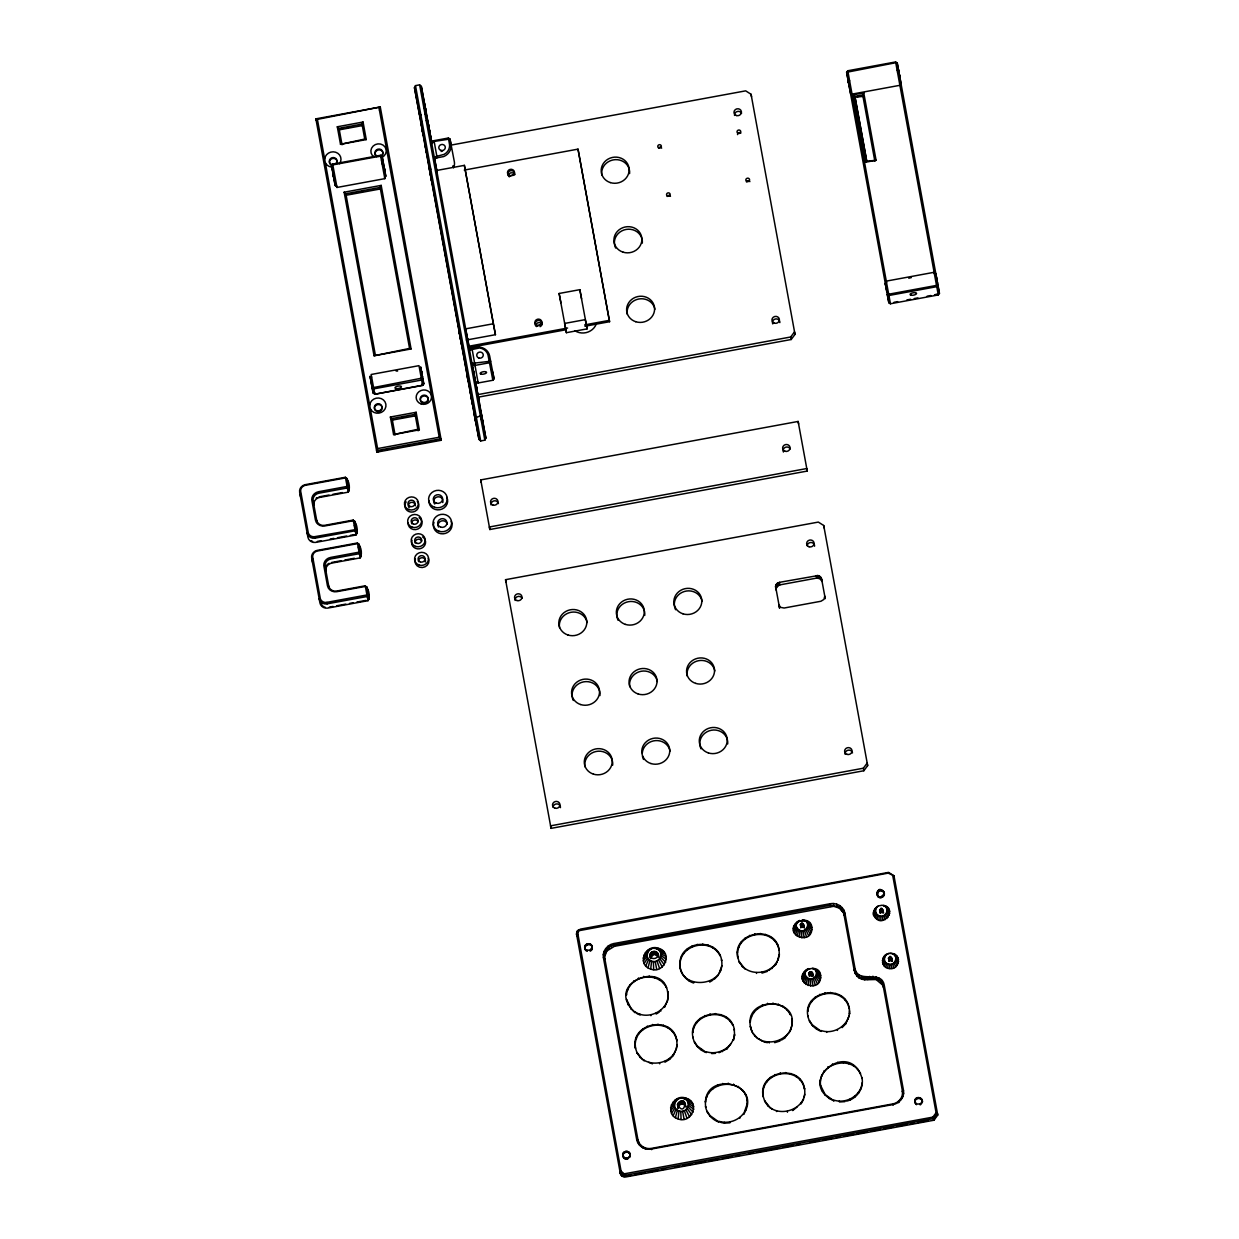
<?xml version="1.0" encoding="UTF-8"?>
<svg xmlns="http://www.w3.org/2000/svg" width="1239" height="1239" viewBox="0 0 1239 1239"><rect width="100%" height="100%" fill="white"/><g stroke="black" fill="none" stroke-linecap="round" stroke-linejoin="round"><path stroke-width="1.5" d="M894.295 877.506L893.969 875.818L888.224 873.123L577.359 931L621.08 1171.149L624.208 1173.844L624.502 1177.05L625.726 1176.973L933.912 1120.226L937.737 1115.085L893.969 875.818L888.58 872.38L580.394 929.142L577.359 931L576.569 934.268L620.336 1173.55L622.241 1176.322L624.704 1176.369M833.475 903.525L833.692 906.298L839.345 908.125L843.201 912.369L839.097 906.855L830.393 905.229L614.203 945.047C607.822 946.1 603.052 952.745 604.895 959.125L603.408 957.577C602.262 950.994 607.451 944.691 613.847 943.56L830.192 903.727C836.573 902.488 843.666 906.545 844.905 913.112L855.142 969.037C858.766 984.386 881.657 968.774 884.352 985.779L903.51 1090.521C904.671 1097.119 899.468 1103.422 893.071 1104.538L651.42 1149.049C645.054 1150.272 637.946 1146.23 636.707 1139.663L603.408 957.577M864.528 976.982L864.745 979.77L876.097 979.538L882.633 985.051C878.73 971.252 860.455 984.618 854.987 972.429L855.963 971.531M872.906 976.193L873.123 978.98M799.434 937.381L799.929 930.489C787.354 922.141 810.755 913.948 811.886 927.422C812.583 947.463 781.081 933.85 798.226 921.227M808.246 985.532L808.726 978.655C796.15 970.307 819.552 962.099 820.683 975.589C821.395 995.629 789.878 982.016 807.038 969.378M878.869 920.05L879.272 915.884C875.23 914.816 874.176 909.039 877.584 906.607C879.458 904.284 869.964 912.57 874.285 916.194C882.788 930.474 899.251 906.313 881.843 905.275L878.296 905.972M887.682 968.201L888.084 964.035C881.363 962.084 884.816 952.048 891.275 953.364L890.655 953.426C901.667 952.652 900.288 970.06 889.757 968.604C880.557 968.604 880.155 954.417 889.137 953.488M650.707 969.068C636.196 964.84 645.581 943.034 658.807 948.424C673.319 952.652 663.934 974.458 650.707 969.068L651.59 961.154C642.902 958.614 648.524 945.527 656.469 948.764C665.157 951.304 659.535 964.391 651.59 961.154M678.105 1118.91C663.593 1114.666 672.978 1092.86 686.22 1098.25C700.716 1102.493 691.331 1124.284 678.105 1118.91L678.987 1110.98C670.299 1108.44 675.921 1095.369 683.866 1098.59C692.555 1101.13 686.933 1114.217 678.987 1110.98M775.568 586.341L776.791 583.739L779.424 582.345L818.05 575.562L821.612 579L825.236 598.654L824.74 596.129L823.95 599.397L820.93 601.256L784.132 608.024L780.647 607.373L778.742 604.601L779.594 608.194L775.568 586.341L776.094 589.996L775.614 587.472M776.048 588.866L777.271 586.264L779.92 584.87L816.718 578.086L820.203 578.752L822.092 581.525L821.256 577.916M797.281 936.374L798.582 929.854M806.093 984.525L807.394 978.02M478.331 382.139L478.146 382.975L475.652 382.324L472.276 364.824L474.769 365.459L489.498 362.748L490.644 361.215L489.699 356.073A11.987 11.151 -10.9 0 0 478.548 347.075L469.349 348.763M623.325 1173.674L623.325 1176.833L623.806 1176.198M836.743 904.145L836.65 906.855M861.848 976.487L861.771 979.213L864.745 979.77M876.174 976.812L876.097 979.538M578.241 931.186L576.522 933.137L576.894 935.956L578.133 936.235M584.715 946.906L584.916 948.656C582.888 943.421 592.257 941.594 592.273 947.308M591.979 946.441C589.47 941.361 581.447 947.37 586.434 950.886L585.04 948.687L585.195 949.523M586.264 950.034L589.981 950.267L592.149 947.37M589.981 950.267L590.151 951.118L591.638 949.926L592.103 946.457M833.692 906.298L614.451 946.302L606.893 950.933L604.787 956.276L603.285 954.526M626.686 1000.229L626.531 999.393L631.069 1008.515L635.251 1012.743C600.311 981.396 673.691 955.455 667.48 1001.081M666.319 986.91L666.474 987.746C658.002 970.029 628.111 975.558 626.485 995.118L626.33 994.282M650.088 954.711L650.692 958.63C646.169 950.886 659.907 948.362 658.513 957.189L657.63 953.318M650.645 957.654L653.929 954.262L658.203 956.276M635.127 1042.433L635.499 1048.395C629.458 1022.64 673.381 1014.524 676.897 1040.775L675.116 1035.076M635.297 1043.269C636.923 1023.724 666.814 1018.195 675.286 1035.912M622.675 1154.531C623.062 1150.148 630.341 1150.365 630.233 1154.918C629.768 1159.363 622.303 1159.193 622.675 1154.531L624.394 1158.511L627.182 1159.023L628.777 1157.381M629.954 1154.067C628.281 1150.489 622.117 1152.347 622.876 1156.281M635.08 1011.891C649.019 1021.478 671.182 1009.042 667.929 991.773L668.084 992.609M679.901 962.285C681.636 939.735 718.666 937.722 721.671 960.612L721.516 959.776C726.72 987.886 677.377 991.215 679.901 962.285C679.22 971.361 684.826 980.297 693.685 983.023L693.515 982.171M680.072 963.121C681.698 943.56 711.589 938.031 720.06 955.765L719.89 954.913M642.716 1059.763L636.954 1052.407C645.426 1070.124 675.317 1064.595 676.943 1045.035L676.293 1049.232M694.614 1042.665L694.46 1041.813L697.371 1046.088L706.4 1052.577C699.416 1050.269 694.041 1044.245 692.833 1036.966L693.004 1037.802C686.979 1012.031 730.855 1003.931 734.402 1030.182L734.231 1029.33L734.603 1035.293L733.38 1040.326L734.448 1034.457L734.603 1035.293M732.621 1024.483L732.776 1025.319C724.304 1007.601 694.429 1013.13 692.787 1032.691L692.632 1031.839M677.485 1104.538C688.435 1090.862 685.771 1119.452 677.485 1104.538L678.089 1108.456C677.191 1103.748 685.074 1102.292 685.91 1107.016L685.028 1103.159M718.961 973.823L721.888 965.723M737.406 951.691L737.778 957.654C731.738 931.898 775.66 923.783 779.176 950.019L777.395 944.335M737.577 952.528C739.203 932.982 769.078 927.453 777.565 945.171M707.33 1112.219L707.175 1111.383L710.086 1115.642L719.116 1122.147C712.146 1119.839 706.757 1113.815 705.549 1106.52L705.719 1107.372C700.469 1069.334 764.262 1081.693 743.539 1114.481L747.163 1104.011L746.962 1098.9M747.117 1099.736C743.23 1077.527 707.19 1080.16 705.518 1102.245L705.347 1101.409M750.493 1027.208L750.338 1026.372L752.119 1032.072C736.911 993.74 807.751 995.087 789.181 1032.799M790.11 1013.889L790.281 1014.741C781.809 997.008 751.918 1002.537 750.292 1022.098L750.122 1021.261M777.999 959.327L779.223 954.293L778.169 960.163L777.999 959.327C772.067 975.356 746.823 977.261 739.234 961.665L744.995 969.022M800.208 924.759C807.054 934.454 801.137 913.824 800.797 927.856M762.852 1090.816L763.224 1096.778C757.184 1071.023 801.091 1062.907 804.622 1089.158L802.841 1083.459M763.007 1091.667C764.649 1072.107 794.524 1066.578 802.996 1084.295M799.929 930.489C806.543 933.184 811.235 922.281 803.987 920.159M751.949 1031.235C761.381 1051.307 795.965 1040.868 791.736 1018.752L791.891 1019.589M808.897 973.374L810.445 971.779L812.598 973.142L810.585 975.232L808.897 973.374L809.501 976.456M809.609 1021.478L809.454 1020.642L812.366 1024.901L821.395 1031.406C814.426 1029.098 809.036 1023.073 807.828 1015.779L807.998 1016.63C801.958 990.828 845.881 982.775 849.396 1008.995L847.615 1003.296M808.726 978.655C815.355 981.35 820.032 970.447 812.784 968.325M847.77 1004.148C839.299 986.414 809.423 991.959 807.797 1011.504L807.627 1010.668M804.018 1097.615L804.823 1094.269M820.559 1085.349L825.081 1094.471L834.11 1100.96C794.385 1082.344 849.892 1037.306 862.112 1078.565L861.957 1077.729C864.264 1088.059 856.861 1098.823 846.686 1101.099M820.714 1086.185C816.486 1064.069 851.069 1053.63 860.501 1073.702L860.331 1072.866M883.577 895.286L883.732 896.122L884.243 893.582C874.238 906.39 876.035 879.736 884.367 893.505L883.918 891.801M884.398 894.419L884.212 892.669C877.677 884.894 873.82 901.543 883.066 896.819L882.911 895.967M821.24 1030.554C835.071 1035.479 852.029 1023.213 849.226 1008.159M841.931 1026.744L842.102 1027.596L845.819 1023.739L849.195 1015.794M876.98 919.168L877.924 915.249M879.551 910.154C886.412 919.834 880.48 899.204 880.155 913.236M879.272 915.884C885.9 918.564 890.578 907.676 883.33 905.554L884.553 905.585M885.792 967.318L886.737 963.4M888.363 958.32C895.208 968 889.292 947.37 888.952 961.402M833.955 1100.124C846.067 1104.181 860.826 1095.88 862.158 1082.84L862.329 1083.676M888.084 964.035C894.697 966.73 899.39 955.827 892.142 953.705L893.35 953.751M903.51 1090.521L902.426 1091.094C903.51 1097.119 898.74 1102.896 892.885 1103.903L651.389 1148.383C645.55 1149.529 639.045 1145.827 637.93 1139.803L636.707 1139.663M914.769 1100.743C915.59 1095.121 924.263 1097.8 922.157 1102.942C923.783 1097.986 915.466 1096.546 914.94 1101.579L914.769 1100.743L916.488 1104.708L915.094 1102.509L915.265 1103.345M648.012 967.814L649.979 960.395M675.41 1117.64L677.377 1110.237M795.5 934.856L797.467 928.925M804.312 983.023L806.264 977.075M875.415 917.851L876.809 914.305M884.228 966.002L885.622 962.471M382.154 164.028L383.13 161.597L382.108 156.331L380.497 155.293L332.656 164.106L331.51 165.639L335.18 185.463L336.807 186.5L335.18 185.463L332.656 171.896M645.782 965.94L648.647 959.265M673.18 1115.766L676.045 1109.106M622.52 1173.302L622.241 1176.322M839.701 905.523L839.345 908.125M859.432 975.356L859.076 977.943L861.771 979.213M879.148 978.206L878.792 980.792M794.199 932.967L796.646 927.732M803.011 981.133L805.458 975.898M363.058 122.026L362.02 124.07L364.746 139.062L366.264 139.589L363.058 122.026L337.302 126.781L340.508 144.328L366.264 139.589M379.537 110.55L380.28 106.988L315.883 118.851L376.842 452.142L441.239 440.279L380.28 106.988L317.401 119.378L315.883 118.851L316.177 120.369M475.714 422.158L414.446 87.659L415.483 85.615L419.634 84.856L421.337 86.389L431.946 143.197M381.178 185.385L380.125 187.43L409.567 348.422L411.085 348.949L381.178 185.385L344.148 192.2L374.054 355.763L411.085 348.949M381.829 450.423L376.842 452.142L377.601 448.58L317.401 119.378M416.134 412.277L415.08 414.322L418.116 430.831L417.822 429.298L393.584 434.579L390.378 417.016L416.134 412.277L419.34 429.825L393.584 434.579M475.141 411.704L473.902 412.726L478.982 439.411L480.701 440.945L484.836 440.186L485.889 438.141L475.482 381.349M863.753 92.848L876.081 160.28L865.503 162.216L853.175 94.799L863.753 92.848L862.7 94.892L874.858 161.271M664.801 1061.358L664.956 1062.195L669.602 1059.36L673.319 1055.504L675.72 1050.068M706.23 1051.741C716.669 1055.07 729.074 1049.774 733.225 1039.475M768.784 970.509L775.599 964.763L777.318 961.696M770.426 1108.162L764.68 1100.79C774.096 1120.861 808.695 1110.438 804.452 1088.307M803.6 1099.303L801.044 1103.887L800.89 1103.051M921.986 1102.091L920.05 1104.104L916.333 1103.872M874.285 916.194L876.004 913.128M883.097 964.345L884.816 961.278M644.156 963.57L647.672 957.855M671.553 1113.396L675.069 1107.681M793.487 930.814L796.197 926.385M802.283 978.965L805.009 974.551M316.642 520.163A7.016 6.536 -10.9 0 0 324.711 525.321L353.223 520.07C356.94 522.935 358.443 530.973 355.996 534.985L315.542 542.419A7.016 6.536 -10.9 0 1 307.907 537.199L299.652 492.317A7.016 6.536 -10.9 0 1 304.949 484.728L345.402 477.263C349.104 480.128 350.622 488.166 348.174 492.162L319.647 497.428A7.016 6.536 -10.9 0 0 313.916 505.109M328.645 585.877A7.016 6.536 -10.9 0 0 336.729 591.034L365.242 585.784C368.959 588.649 370.461 596.671 368.014 600.683L327.561 608.132A7.016 6.536 -10.9 0 1 319.925 602.913L311.67 558.03A7.016 6.536 -10.9 0 1 316.967 550.426L357.421 542.976C361.122 545.841 362.64 553.864 360.177 557.875L331.665 563.126A7.016 6.536 -10.9 0 0 325.934 570.823M423.753 383.765L422.623 385.422L374.798 394.234L373.156 393.088L372.134 387.822L421.26 378.251L422.731 378.499L423.753 383.765L422.592 385.205L374.798 394.234L371.142 374.488L418.983 365.66L422.623 385.422L422.298 383.78L423.753 383.765L420.641 366.883L421.601 372.304M621.854 1172.744L621.343 1175.563L622.334 1175.269M842.164 907.598L841.575 909.999M857.419 973.653L856.846 976.069L859.076 977.943M881.595 980.266L881.022 982.682M374.751 394.017L374.488 392.577L373.156 393.088L370.492 378.53L371.638 376.997M422.731 378.499L421.585 380.048L373.76 388.86L372.134 387.822M934.469 294.836L939.441 293.411L937.846 285.156L887.248 294.479L888.843 302.719L890.454 303.756L938.295 294.944L939.441 293.411L897.222 62.988L895.611 61.95L847.77 70.762L846.624 72.296L850.574 93.591L852.091 94.118L899.932 85.305L901.187 84.267L899.189 73.597L899.684 76.307L899.328 74.402M790.699 336.993L794.509 331.866L795.004 334.391L791.179 339.517L478.393 397.13L477.898 394.606L790.699 336.993L791.179 339.517M937.846 285.156L936.699 286.689L888.859 295.502L887.248 294.479M863.351 768.226L867.161 763.1L867.656 765.625L863.831 770.751L551.045 828.364L550.55 825.84L863.351 768.226L863.831 770.751M624.208 1173.844L932.843 1117.129L936.095 1112.761L892.823 876.05M936.095 1112.761L937.412 1113.412L933.602 1118.538L625.401 1175.3L621.018 1173.891L620.011 1171.862L621.08 1171.149M935.507 1116.742L933.912 1120.226L932.843 1117.129M873.665 914.305L875.555 911.78M882.462 962.455L884.367 959.931M793.394 928.538L796.15 924.96M802.206 976.704L804.947 973.126M644.884 1148.63L645.38 1148.011L645.612 1149.265M643.258 960.86L647.13 956.229M670.655 1110.702L674.527 1106.055M796.723 922.544L799.527 920.438M805.536 970.71L808.324 968.588M354.912 521.495L353.347 520.721L324.804 525.971A8.162 7.589 -10.9 0 1 315.418 519.993L311.763 499.751A8.177 7.604 -10.9 0 1 318.547 491.728L348.453 486.184L347.354 487.965L318.841 493.215A7.016 6.536 -10.9 0 0 313.111 500.912L317.122 522.626M347.09 478.688L345.511 477.913L305.135 485.363A5.839 5.436 -10.9 0 0 300.643 491.016L308.325 533.018A5.839 5.436 -10.9 0 0 314.52 536.704L356.367 529.44L355.19 530.772L314.737 538.206A7.016 6.536 -10.9 0 1 307.086 532.987M360.1 549.791L360.549 552.253L359.372 553.678L330.859 558.928A7.016 6.536 -10.9 0 0 325.129 566.61L329.14 588.339M367.627 591.003L367.394 589.687L368.386 595.061L367.209 596.486L326.74 603.92A7.016 6.536 -10.9 0 1 319.104 598.7M349.243 490.226L348.174 492.162L345.402 477.263M357.064 533.033L355.996 534.985L353.223 520.07M361.261 555.939L360.177 557.875L357.421 542.976M369.083 598.747L368.014 600.683L365.242 585.784M793.936 926.307L796.491 923.566M802.733 974.458L805.288 971.732M718.109 975.356L714.376 979.197L714.222 978.361M718.961 1052.701L727.092 1048.767L730.669 1044.074M781.499 1040.079L784.597 1038.174L788.159 1033.481M718.961 1121.295C727.711 1124.005 737.794 1120.939 743.385 1113.644M873.572 912.307L875.493 910.355M882.385 960.473L884.305 958.506M384.214 167.745L384.586 169.666L384.075 166.831L385.794 176.155L384.648 177.688L385.794 176.155L382.108 156.331L380.636 156.083L332.795 164.88L331.51 165.639L332.532 170.905M431.838 143.647L434.146 141.432L450.005 139.031L454.326 161.674A11.987 11.151 -10.9 0 1 453.582 167.869M795.066 924.263L797.204 922.296M803.879 972.414L806 970.447M843.945 910.2L842.954 911.114L844.1 915.079L844.905 913.112M621.359 1172.032L620.383 1172.946L620.708 1174.618L621.854 1174.557M883.392 982.883L882.4 983.781L883.546 987.746L884.352 985.779M643.149 958.026L647.068 954.526M670.547 1107.852L674.465 1104.352M340.508 144.328L364.746 139.062M425.132 114.112L426.371 113.09L424.559 103.658M422.112 121.453L420.873 122.475L422.685 131.907M374.054 355.763L409.567 348.422M421.337 86.389L481.537 415.592L476.163 417.388L474.645 416.862M865.503 162.216L866.742 161.194L876.081 160.28M381.891 162.588L383.13 161.597L381.535 160.683M874.053 910.355L875.834 908.961M882.865 958.521L884.646 957.112M433.681 140.719L431.575 142.206L434.146 141.432L437.135 157.787L434.269 156.981L444.151 154.364A10.578 9.85 -10.9 0 0 449.602 145.025L448.394 138.009L433.681 140.719L434.146 141.432M843.852 913.809L854.321 971.004L855.142 969.037M643.815 955.238L647.47 952.853M671.213 1105.064L674.868 1102.679M641.926 1147.237L642.685 1146.741L642.917 1148.011M659.241 1012.139L656.159 1014.044L655.989 1013.192M712.828 980.157L709.73 982.047L709.575 981.211M875.044 908.574L876.546 907.676M883.856 956.725L885.358 955.842M897.532 71.986L898.817 71.227L897.191 70.205M577.653 933.71L576.569 934.268L576.894 935.956M654.688 948.424L655.849 947.866M682.085 1098.265L683.247 1097.692M645.24 952.683L648.322 951.32M672.638 1102.509L675.72 1101.146M876.5 907.072L877.584 906.607M885.296 955.238L886.381 954.773M902.534 1093.929L903.634 1093.588M798.783 921.289L805.923 920.856M807.596 969.44L809.919 968.712M639.463 1145.177L640.455 1144.867L640.687 1146.121M647.316 950.545L649.561 950.034M674.713 1100.371L676.959 1099.86M339.625 128.964L343.311 128.283M346.982 127.602L350.668 126.936M449.943 145.304L745.677 90.85L751.066 94.272L751.546 96.797M332.656 164.106L336.993 187.461L384.833 178.648L384.586 177.363M437.135 170.378L464.377 165.36L495.445 334.7L466.391 340.044M857.187 96.673L860.718 96.023M464.253 170.084L578.009 149.129L609.573 321.706L584.932 326.244M352.031 193.361L355.748 192.68M359.449 191.999L363.151 191.317M579.837 289.663L587.1 328.877L566.393 332.687L559.13 293.473L579.837 289.663L581.618 298.909M466.096 328.769L493.339 323.751L495.445 334.7M567.601 328.041L469.023 346.208L469.271 347.555L565.96 329.744M584.669 324.897L609.309 320.359L609.573 321.706M899.22 73.86L897.222 62.988L895.751 62.724L846.624 72.296L888.843 302.719L890.454 303.756L886.257 281.129L934.098 272.301L938.295 294.944L938.155 294.17M894 302.301L897.671 301.619M906.871 299.931L910.557 299.249M914.243 298.568L917.913 297.887M927.113 296.198L930.799 295.517M401.901 417.528L405.587 416.846M377.601 448.58L439.241 437.228L441.239 440.279L439.721 439.752M376.548 450.624L440.96 438.761M385.561 449.726L389.294 449.045M406.113 445.947L409.846 445.25M419.185 443.531L428.524 441.812M432.256 441.13L435.989 440.434M329.032 495.027L319.523 496.777A8.177 7.604 -10.9 0 0 319.012 496.885M332.826 494.33L342.351 492.564M798.133 421.446L807.239 471.068L489.839 529.518L480.747 479.911L798.133 421.446L798.628 423.986M317.339 541.412L321.009 540.746M330.178 539.058L333.849 538.376M337.519 537.711L346.703 536.022M350.374 535.341L354.044 534.659M331.525 562.491L341.05 560.74M344.845 560.028L354.354 558.278M369.114 598.948L368.308 594.705L326.538 602.417A5.839 5.436 -10.9 0 1 320.343 598.731L312.662 556.714A5.839 5.436 -10.9 0 1 317.153 551.076L357.529 543.627L359.109 544.401M329.357 607.125L333.028 606.444M336.698 605.778L345.867 604.09M349.537 603.408L353.208 602.743M356.878 602.061L366.063 600.373M551.045 828.364L505.543 579.682L818.329 522.084L823.718 525.506L824.198 528.031M627.584 1175.966L631.379 1175.269M635.173 1174.572L644.667 1172.822M648.477 1172.109L657.971 1170.375M661.765 1169.662L665.56 1168.966M675.054 1167.215L678.864 1166.519M682.658 1165.822L692.152 1164.071M695.946 1163.375L705.44 1161.624M709.235 1160.928L718.744 1159.177M722.538 1158.48L732.032 1156.73M735.827 1156.033L739.621 1155.337M749.115 1153.586L752.925 1152.874M756.719 1152.177L779.501 1147.98M783.311 1147.283L792.805 1145.533M796.6 1144.836L800.394 1144.139M809.888 1142.389L819.382 1140.639M823.176 1139.942L832.685 1138.192M836.48 1137.495L840.274 1136.798M844.069 1136.101L853.563 1134.351M857.373 1133.654L866.866 1131.904M870.661 1131.192L880.155 1129.457M883.949 1128.744L893.443 1126.994M897.253 1126.297L906.747 1124.547M910.541 1123.85L914.336 1123.154M918.13 1122.457L927.624 1120.706M354.308 525.77L355.701 525.537L354.881 521.309M358.505 548.676L359.883 548.443L359.078 544.215M936.591 1115.286L937.737 1115.085L937.412 1113.412M656.469 948.764L658.807 948.424M683.866 1098.59L686.22 1098.25M576.801 932.022L577.823 931.945M902.89 1096.654L901.868 1096.716L902.1 1097.986M715.399 1053.367L711.744 1053.584L711.573 1052.747M844.936 1101.641L839.453 1101.967L839.299 1101.13M720.897 1122.472L724.459 1123.154L729.941 1122.813L729.771 1121.976M637.682 1142.559L638.828 1142.497L639.076 1143.752L637.93 1139.803M658.079 949.523L661.502 949.678M685.477 1099.349L688.899 1099.52M649.886 948.966L651.11 949.089M677.284 1098.792L678.507 1098.916M621.56 1173.689L620.336 1173.55L620.011 1171.862M884.677 906.189L886.427 906.468M893.489 954.34L895.239 954.634M848.421 81.96C848.219 78.692 846.965 79.652 849.691 80.798M812.366 968.573L814.735 969.006M763.89 1041.984L767.468 1042.665M652.457 1063.836L648.74 1062.334M659.411 950.654L663.732 951.567M686.824 1100.48L691.145 1101.394M900.443 1099.272L901.311 1099.473M885.792 907.118L887.991 907.784M894.604 955.284L896.804 955.95M853.656 97.323L862.994 96.41L862.7 94.892L854.895 96.332L853.175 94.799M424.172 108.428L425.689 108.939M420.997 114.886L419.479 114.36L414.446 87.659M426.247 120.679L427.765 121.205L429.592 130.637M417.822 429.298L419.34 429.825M660.387 952.079L665.358 953.937M687.784 1101.905L692.756 1103.763M805.335 920.794L808.076 921.862M814.131 968.96L816.888 970.029M576.847 934.81L578.102 935.306M886.597 908.311L889.122 909.441M895.41 956.462L897.934 957.608M762.279 1041.24L758.888 1038.871M636.861 1013.502L640.098 1015.004L639.928 1014.168M806.45 921.739L809.872 923.365M815.247 969.889L818.669 971.531M802.5 919.88L803.553 920.407M366.93 587.209L365.366 586.434L336.822 591.684A8.162 7.589 -10.9 0 1 327.437 585.706L323.782 565.464A8.177 7.604 -10.9 0 1 330.565 557.442L360.472 551.897L361.292 556.141M358.226 547.173L359.806 547.994L360.255 550.55M660.929 953.689L666.257 956.632M688.326 1103.515L693.654 1106.458M807.255 922.916L811.158 925.27M816.067 971.082L819.97 973.42M899.034 1101.827L898.368 1101.409L898.616 1102.679M578.861 930.551L578.195 930.133L578.52 931.821M887.047 909.658L889.757 911.331M895.859 957.809L898.569 959.497M448.394 138.009L450.005 139.031L450.95 144.173A11.987 11.151 -10.9 0 1 443.701 156.563L434.502 158.267L437.212 172.267M604.043 951.444L605.468 953.488M474.769 365.459L472.013 363.383L490.644 361.215L494.005 378.716L492.859 380.265L478.146 382.975L471.966 348.283L469.581 350.048L479.555 347.973A10.578 9.85 -10.9 0 1 487.949 354.757L492.859 380.265L494.005 378.716L493.076 373.589A11.987 11.151 -10.9 0 0 491.031 369.036M807.704 924.263L811.886 927.422M816.516 972.429L820.683 975.589M660.991 955.393L666.381 959.466M688.404 1105.219L693.778 1109.308M887.109 911.083L889.834 913.329M895.921 959.234L898.647 961.479M753.08 1033.496L757.71 1038.592M430.769 169.154L429.066 167.621L431.668 181.173M337.302 126.781L339.3 129.832L362.299 125.588L362.02 124.07L339.021 128.314L342.041 144.808L341.747 143.29M344.148 192.2L346.146 195.251L380.419 188.948L380.125 187.43L345.851 193.733L375.293 354.741M480.949 419.34L482.668 420.873L480.84 411.456M390.378 417.016L392.376 420.083L415.39 415.855L415.08 414.322L392.082 418.55L395.117 435.075M807.766 925.688L811.979 929.699M816.563 973.854L820.776 977.85M605.608 948.64L606.893 950.933M660.588 957.066L665.699 962.269M687.986 1106.907L693.097 1112.095M886.768 912.477L889.37 915.28M895.58 960.628L898.167 963.446M807.425 927.082L811.437 931.929M816.222 975.248L820.233 980.095M659.737 958.599L664.274 964.825M687.134 1108.44L691.672 1114.651M886.055 913.747L888.363 917.061M894.868 961.913L897.175 965.227M854.089 969.734L856.846 976.069M607.884 946.286L608.953 948.795M806.713 928.367L810.291 933.974M815.525 976.518L819.103 982.124M658.498 959.884L662.199 966.962M685.895 1109.71L689.596 1116.788M885.018 914.816L886.923 918.564M893.83 962.982L895.72 966.73M805.675 929.436L808.633 935.677M814.488 977.586L817.446 983.843M610.719 944.552L611.539 947.216M656.949 960.829L659.628 968.542M684.346 1110.671L687.026 1118.368M883.732 915.606L885.111 919.679M892.545 963.772L893.923 967.829M737.608 956.802L739.389 962.502M763.054 1095.942L764.835 1101.641M650.119 955.687C650.955 960.411 658.838 958.94 657.94 954.247M635.344 1047.544L637.109 1053.243M804.39 930.226L806.574 936.947M813.187 978.376L815.386 985.113M893.071 1104.538L893.118 1105.173M613.847 943.56L614.451 946.302M332.811 172.577L333.508 176.527M333.988 178.989L333.616 177.069M348.779 487.779L347.555 481.15L347.787 482.482M355.376 523.958L356.6 530.586L356.367 529.254M936.483 277.335L935.724 273.432L936.715 278.961M885.885 286.658C883.639 274.919 887.898 297.918 886.69 291.242M807.239 471.068L806.744 468.543L489.359 526.993L489.839 529.518M883.392 891.042L883.562 891.894M884.026 894.465L884.181 895.317M882.679 890.438L882.849 891.29M881.827 890.036L881.982 890.887M921.878 1099.427L922.374 1102.044M820.961 577.42L821.442 579.945M921.367 1098.668L921.522 1099.504M820.605 576.971L821.085 579.496M880.867 889.865L881.037 890.702M882.075 896.478L882.245 897.315M820.187 576.569L820.667 579.093M920.654 1098.064L920.809 1098.916M819.707 576.212L820.203 578.752M879.891 889.927L880.062 890.764M881.146 896.773L881.316 897.609M919.787 1097.661L919.958 1098.513M920.871 1103.593L921.042 1104.445M819.196 575.934L819.676 578.458M818.638 575.717L819.118 578.241M878.962 890.206L879.132 891.058M882.741 909.565L883.593 913.035M880.17 896.835L880.34 897.671M882.385 909.271L882.973 912.353M891.801 958.103L892.405 961.185M918.842 1097.491L918.997 1098.327M920.05 1104.104L920.205 1104.94M818.05 575.562L818.53 578.086M891.553 957.732L892.142 960.814M881.951 909.07L882.54 912.152M891.182 957.422L891.786 960.504M817.446 575.485L817.926 578.024M878.141 890.717L878.312 891.553M879.225 896.649L879.396 897.485M917.867 1097.537L918.022 1098.389M881.471 908.977L882.075 912.059M890.764 957.22L891.352 960.302M880.991 909.008L881.579 912.09M890.283 957.128L890.872 960.225M877.475 891.399L877.646 892.25M878.358 896.246L878.528 897.082M880.526 909.147L881.115 912.229M889.803 957.158L890.392 960.256M916.937 1097.831L917.092 1098.683M816.222 575.562L816.718 578.086M877.026 892.219L877.181 893.056M877.646 895.642L877.816 896.494M880.108 909.395L880.712 912.493M889.323 957.313L889.927 960.395M876.809 893.118L877.289 895.735M879.783 909.751L880.371 912.833M888.921 957.561L889.509 960.643M916.101 1098.343L916.271 1099.179M888.58 957.902L889.184 960.984M915.451 1099.024L915.606 1099.86M914.986 1099.845L915.156 1100.681M915.621 1103.268L915.776 1104.104M902.426 1091.094L902.673 1092.349L883.299 986.476M870.088 979.166L869.639 976.394M867.78 979.584L867.331 976.812M854.987 972.429L855.22 973.699M779.424 582.345L779.92 584.87M778.262 582.702L778.758 585.226M777.736 582.996L778.216 585.52M777.24 583.337L777.72 585.861M776.791 583.739L777.271 586.264M776.404 584.188L776.899 586.713M776.094 584.684L776.574 587.209M775.831 585.211L776.326 587.735M775.66 585.768L776.156 588.293M830.641 906.483L830.192 903.727M849.443 1013.27L849.598 1014.121L849.458 1010.699M844.704 999.037L844.859 999.873M848.219 1018.303L848.39 1019.139M857.419 1068.607L857.574 1069.443M860.935 1087.873L861.105 1088.709M840.677 995.66L840.847 996.497M845.664 1022.903L845.819 1023.739M853.392 1065.215L853.563 1066.067M858.379 1092.457L858.55 1093.309M835.829 993.384L836 994.22M848.56 1062.954L848.715 1063.79M854.647 1096.314L854.817 1097.15M830.486 992.377L830.657 993.213M837.301 1029.594L837.456 1030.43M843.201 1061.947L843.372 1062.783M850.016 1099.163L850.171 1100M825.004 992.702L825.174 993.554M837.734 1062.272L837.889 1063.108M819.769 994.344L819.939 995.196M826.583 1031.56L826.738 1032.412M832.5 1063.914L832.654 1064.75M803.646 924.557L804.39 928.073M803.399 924.186L803.987 927.268M803.027 923.876L803.631 926.958M812.459 972.723L813.202 976.239M802.609 923.674L803.197 926.757M812.195 972.336L812.799 975.418M811.839 972.042L812.428 975.124M802.129 923.582L802.717 926.679M811.406 971.841L812.304 976.471M801.648 923.613L802.237 926.695M810.941 971.748L811.824 976.378M801.168 923.767L801.772 926.849M810.445 971.779L811.344 976.409M815.138 997.194L815.293 998.03M800.766 924.015L801.354 927.097M809.981 971.918L810.569 975M800.425 924.356L801.029 927.438M809.563 972.181L810.167 975.263M827.853 1066.764L828.008 1067.6M809.237 972.522L809.826 975.604M809.005 972.925L809.609 976.007M811.406 1001.05L811.56 1001.886M816.393 1028.293L816.547 1029.129M824.121 1070.604L824.291 1071.456M829.108 1097.847L829.263 1098.699M808.85 1005.634L809.005 1006.486M812.366 1024.901L812.536 1025.753M821.565 1075.204L821.736 1076.041M825.081 1094.471L825.251 1095.307M820.342 1080.238L820.512 1081.074M822.169 1090.196L822.34 1091.048M791.938 1023.863L792.108 1024.699M774.483 940.06L774.638 940.897M787.199 1009.63L787.369 1010.466M790.714 1028.897L790.885 1029.733M799.914 1079.184L800.084 1080.036M770.457 936.684L770.627 937.52M775.444 963.927L775.599 964.763M783.187 1006.238L783.342 1007.09M795.903 1075.808L796.058 1076.645M765.609 934.407L765.779 935.244M771.711 967.767L771.882 968.619M778.34 1003.977L778.495 1004.814M784.442 1037.337L784.597 1038.174M791.055 1073.532L791.21 1074.383M797.157 1106.907L792.681 1110.593L792.511 1109.741M760.266 933.401L760.436 934.237M767.08 970.617L767.235 971.453L762 973.095L761.83 972.259M772.997 1002.971L773.151 1003.807M779.796 1040.187L779.951 1041.023L774.716 1042.665L774.561 1041.829M785.712 1072.525L785.867 1073.377M754.799 933.726L754.954 934.578M767.514 1003.296L767.669 1004.132M780.229 1072.866L780.4 1073.702M787.276 1111.383L787.446 1112.235M749.549 935.368L749.719 936.219M756.363 972.584L756.518 973.436M762.279 1004.937L762.434 1005.774M769.078 1042.154L769.249 1042.99M774.995 1074.507L775.149 1075.344M744.918 938.217L745.073 939.054M757.633 1007.787L757.803 1008.623M770.348 1077.341L770.519 1078.193M776.45 1110.717L776.621 1111.553M741.185 942.074L741.356 942.91M753.901 1011.628L754.071 1012.48M766.631 1081.198L766.786 1082.034M771.603 1108.44L771.773 1109.277M738.63 946.658L738.785 947.51M742.146 965.924L742.316 966.776M751.345 1016.228L751.515 1017.064M754.876 1035.494L755.031 1036.331M764.06 1085.798L764.231 1086.634M767.591 1105.064L767.746 1105.9M745.336 1094.052L745.506 1094.889M747.163 1104.011L747.318 1104.863M716.978 950.654L717.149 951.49M720.509 969.92L720.664 970.756M729.694 1020.224L729.864 1021.06M742.424 1089.778L742.579 1090.614M745.94 1109.044L746.11 1109.881M712.967 947.262L713.122 948.114M725.682 1016.832L725.837 1017.668M738.398 1086.402L738.568 1087.238M708.119 945.001L708.274 945.837M720.835 1014.555L720.99 1015.407M726.937 1047.931L727.092 1048.767M733.55 1084.125L733.72 1084.961M739.652 1117.485L739.822 1118.337M587.1 328.877L585.319 319.616L564.612 323.441L566.393 332.687M702.776 943.994L702.931 944.83M715.492 1013.548L715.646 1014.4M722.291 1050.765L722.461 1051.617M728.207 1083.118L728.377 1083.955M697.294 944.319L697.449 945.156M710.009 1013.889L710.179 1014.726M722.74 1083.444L722.895 1084.295M692.059 945.961L692.214 946.813M704.774 1015.531L704.945 1016.367M717.489 1085.085L717.66 1085.937M724.304 1122.302L724.459 1123.154M687.413 948.811L687.583 949.647M700.128 1018.365L700.298 1019.217M712.859 1087.935L713.014 1088.771M559.13 293.473L560.911 302.719M683.68 952.652L683.851 953.503M688.667 979.91L688.838 980.746M696.411 1022.221L696.566 1023.058M701.382 1049.464L701.553 1050.316M709.126 1091.791L709.297 1092.628M681.125 957.251L681.295 958.103M684.656 976.518L684.811 977.354M693.84 1026.821L694.01 1027.658M697.371 1046.088L697.526 1046.924M706.571 1096.376L706.726 1097.227M710.086 1115.642L710.257 1116.494M681.729 972.259L681.899 973.095M680.118 967.396L680.273 968.232M668.131 996.884L668.301 997.72M663.392 982.651L663.562 983.487M666.923 1001.902L664.522 1007.353L664.352 1006.502M657.088 952.512L657.646 955.47M672.204 1030.802L672.359 1031.653M656.329 951.877L656.887 954.82M655.416 951.444L655.973 954.402M684.486 1102.354L685.043 1105.296M683.727 1101.703L684.284 1104.661M654.393 951.258L654.966 954.2M659.38 979.259L659.535 980.095M682.813 1101.285L683.37 1104.228M653.371 951.32L653.929 954.262M668.177 1027.425L668.348 1028.262M673.164 1054.668L673.319 1055.504M681.791 1101.084L682.364 1104.042M652.38 951.629L652.938 954.572M680.769 1101.146L681.326 1104.104M651.497 952.171L652.07 955.114M679.777 1101.456L680.335 1104.414M650.8 952.899L651.358 955.842M650.305 953.767L650.878 956.709M678.895 1101.998L679.468 1104.94M654.533 976.982L654.688 977.834M660.635 1010.358L660.79 1011.194M663.33 1025.149L663.5 1025.985M678.198 1102.725L678.755 1105.668M669.432 1058.509L669.602 1059.36M677.702 1103.593L678.275 1106.535M649.19 975.991L649.344 976.828M657.986 1024.142L658.157 1024.978M643.707 976.317L643.862 977.153M650.754 1014.849L650.909 1015.686M652.519 1024.467L652.674 1025.319M659.566 1063L659.721 1063.836M638.472 977.958L638.627 978.795M647.269 1026.124L647.439 1026.961M633.826 980.808L633.996 981.644M642.638 1028.959L642.793 1029.81M630.109 984.649L630.264 985.501M638.906 1032.815L639.076 1033.651M643.893 1060.057L644.048 1060.894M627.538 989.249L627.708 990.085M631.069 1008.515L631.224 1009.351M636.35 1037.415L636.505 1038.251M639.866 1056.666L640.036 1057.517M628.142 1004.24L628.312 1005.092M651.621 1149.653L651.42 1149.049M591.824 945.605L592.304 948.207M591.297 944.846L591.468 945.682M591.932 948.269L592.087 949.105M590.585 944.242L590.755 945.078M591.468 949.074L591.638 949.926M589.733 943.839L589.888 944.676M590.817 949.771L590.972 950.607M629.784 1153.215L630.233 1154.918L630.078 1154.082M629.273 1152.456L629.427 1153.308M588.773 943.653L588.943 944.49M629.892 1155.894L629.598 1157.551L629.443 1156.699M628.56 1151.867L628.715 1152.704M587.797 943.715L587.967 944.552M627.693 1151.449L627.863 1152.301M586.868 944.01L587.038 944.846M626.748 1151.279L626.903 1152.115M627.956 1157.892L628.111 1158.728M586.047 944.505L586.217 945.357M587.131 950.437L587.301 951.289M625.772 1151.341L625.927 1152.177M627.027 1158.186L627.182 1159.023M585.381 945.202L585.551 946.038M624.843 1151.635L624.998 1152.471M626.051 1158.248L626.206 1159.084M584.932 946.007L585.087 946.859M585.551 949.43L585.722 950.282M465.864 329.915L468.156 341.778M624.007 1152.131L624.177 1152.982M625.091 1158.062L625.261 1158.914M477.635 393.894L479.447 403.325M481.537 415.592L485.889 438.141M623.356 1152.812L623.511 1153.664M624.239 1157.66L624.394 1158.511M622.892 1153.633L623.062 1154.485M623.527 1157.056L623.682 1157.907M623 1156.297L623.171 1157.149M484.836 440.186L419.634 84.856M429.871 171.71L431.977 182.66M480.701 440.945L415.483 85.615M458.833 330.116L460.939 341.05M458.972 331.185L461.574 344.736M470.696 395.179L472.508 404.611M505.543 579.682L506.023 582.206M480.747 479.911L481.228 482.436M384.833 178.648L380.497 155.293M370.492 378.53L370.043 376.207L371.204 382.727M347.059 478.502L347.865 482.73M348.546 486.633L349.274 490.427M356.367 529.44L357.095 533.235M366.899 587.023L367.704 591.251M885.993 287.463L886.241 288.78M370.895 380.822L371.948 386.599L371.592 384.586M936.715 278.729C935.987 274.888 938.171 286.798 937.427 282.662M882.276 916.07L883.082 920.314M891.089 964.221L891.879 968.464M802.934 930.675L804.25 937.675M811.746 978.841L813.063 985.841M655.199 961.387L656.716 969.456M682.596 1111.213L684.114 1119.282M431.853 142.779L431.327 139.976L431.853 143.012M476.891 389.031L476.349 386.227L476.891 389.247M426.201 151.235C427.083 155.897 424.435 141.432 425.318 146.465M470.262 391.896L471.548 398.912L471.285 397.363M359.806 548.087L359.573 546.864L359.806 548.196M360.549 552.253L360.781 553.492L360.549 552.16M368.386 595.061L368.618 596.3L368.386 594.968M848.73 83.725L849.087 85.63L848.576 82.796M899.034 72.636L898.523 69.926L899.034 72.76M848.405 82.022L848.622 83.183M477.557 392.639L479.121 401.297L478.595 398.277M468.017 380.45C468.869 385.329 466.298 370.957 467.165 375.944M467.506 377.771L467.692 378.762M384.105 167.219L383.254 162.572M314.892 536.642L315.171 538.129M326.91 602.355L327.173 603.842M936.839 279.565L936.994 280.386M937.149 281.098L937.304 281.919M934.423 273.912L895.611 61.95M866.696 160.853L854.895 96.332L866.742 161.194M886.582 282.724L847.77 70.762M848.421 82.068L848.142 80.52M751.066 94.272L795.004 334.391M823.718 525.506L867.656 765.625M578.009 149.129L609.309 320.359M464.377 165.36L493.339 323.751M604.663 957.855L638.178 1141.057M467.63 338.588L469.596 349.15M473.701 371.545L474.444 375.665M474.692 377.833L475.064 379.877M430.057 133.719C432.922 149.795 426.65 114.979 428.586 125.991M425.86 149.222L426.046 150.213M418.782 110.209L478.982 439.411M422.267 130.668C420.919 123.11 424.172 141.045 422.809 133.44M379.041 108.025L439.241 437.228M422.189 375.262L421.368 370.895L422.545 377.291L422.313 376.006M336.745 186.175L336.993 187.461M333.322 175.427L332.811 172.593M333.477 176.139L333.988 178.974M885.931 287.278L886.117 288.284M475.404 381.705C477.325 392.67 471.672 361.184 473.592 372.149M370.817 380.621L371.003 381.627M348.531 486.447L348.779 487.763M355.624 525.29L355.376 523.973M374.488 392.577L374.798 394.234M625.199 1173.782L625.68 1176.307M810.213 978.934L810.616 985.981M801.416 930.768L801.819 937.83M889.571 964.314L889.757 968.604M880.759 916.163L880.944 920.438M779.006 949.182L779.377 955.145M676.742 1039.924L677.098 1045.886M680.784 1111.321L681.078 1119.467M653.371 961.495L653.681 969.626M428.353 558.108A7.016 6.52 -10.9 0 1 422.251 567.524A7.016 6.52 -10.9 0 1 415.421 558.882M418.534 561.623A3.516 3.268 -10.9 0 1 422.313 557.72A3.516 3.268 -10.9 0 1 425.271 562.041M422.638 536.936A7.016 6.52 -10.9 0 1 424.621 545.532A7.016 6.52 -10.9 0 1 415.592 548.366A7.016 6.52 -10.9 0 1 412.014 540.266M415.127 543.007A3.516 3.268 -10.9 0 1 421.771 540.932M419.107 517.67A7.016 6.52 -10.9 0 1 417.977 528.976A7.016 6.52 -10.9 0 1 408.096 522.672M411.611 523.741A3.516 3.268 -10.9 0 1 418.24 521.665M417.233 501.237A7.016 6.52 -10.9 0 1 416.769 510.081A7.016 6.52 -10.9 0 1 407.321 510.654A7.016 6.52 -10.9 0 1 406.144 501.919M409.164 507.711A3.516 3.268 -10.9 0 1 410.821 502.461A3.516 3.268 -10.9 0 1 415.328 505.775M312.476 562.243A7.016 6.536 -10.9 0 1 312.77 558.99M325.33 607.342A5.839 5.436 -10.9 0 1 323.379 606.491M322.821 606.057A5.839 5.436 -10.9 0 1 321.908 605.019M321.582 604.415A5.839 5.436 -10.9 0 1 321.319 603.78M325.207 567.663A8.177 7.604 -10.9 0 1 326.12 565.929M326.724 565.154A8.177 7.604 -10.9 0 1 329.125 563.311M300.473 496.529A7.016 6.536 -10.9 0 1 300.519 494.082M312.631 541.428A5.839 5.436 -10.9 0 1 311.361 540.777M312.909 502.879A8.177 7.604 -10.9 0 1 313.591 501.067M316.239 498.109A8.177 7.604 -10.9 0 1 317.107 497.598M451.213 521.263A9.354 8.704 -10.9 0 1 443.082 533.823A9.354 8.704 -10.9 0 1 433.975 522.3M438.482 527.04A4.677 4.352 -10.9 0 1 441.347 520.984A4.677 4.352 -10.9 0 1 447.325 524.267M446.83 497.288A9.354 8.704 -10.9 0 1 439.907 509.709A9.354 8.704 -10.9 0 1 429.05 500.571M442.989 501.439A4.677 4.352 -10.9 0 1 442.71 502.554M434.75 504.025A4.677 4.352 -10.9 0 1 434.099 503.065M433.743 501.996A4.677 4.352 -10.9 0 1 437.553 496.87A4.677 4.352 -10.9 0 1 442.942 500.293M734.51 115.428A3.748 3.485 -10.9 0 1 741.588 113.214M772.764 323.921A3.748 3.485 -10.9 0 1 775.537 318.95A3.748 3.485 -10.9 0 1 779.873 322.605M596.238 324.138A14.032 13.056 -10.9 0 1 575.02 330.798M601.86 175.257A14.032 13.056 -10.9 0 1 615.133 159.661A14.032 13.056 -10.9 0 1 629.598 173.584M615.659 248.063A14.032 13.056 -10.9 0 1 626.036 229.447A14.032 13.056 -10.9 0 1 642.313 243.154M627.306 314.396A14.032 13.056 -10.9 0 1 638.751 299.002A14.032 13.056 -10.9 0 1 654.904 309.301M508.346 174.931A3.516 3.268 -10.9 0 1 514.804 174.544M535.542 325.609A3.516 3.268 -10.9 0 1 542.202 324.37M509.26 176.697A3.516 3.268 -10.9 0 1 513.333 175.411M536.657 326.523A3.516 3.268 -10.9 0 1 540.731 325.253M658.559 147.937A1.812 1.688 -10.9 0 1 661.672 148.138M667.155 196.49A1.812 1.688 -10.9 0 1 670.485 196.304M737.546 134.602A1.874 1.735 -10.9 0 1 740.814 133.115M746.436 181.87A1.874 1.735 -10.9 0 1 749.889 181.653M396.093 371.034A3.268 1.193 -10.4 0 1 397.595 371.081M332.78 164.741A3.856 3.593 -10.9 0 1 329.667 159.692A3.856 3.593 -10.9 0 1 335.877 158.546A3.856 3.593 -10.9 0 1 334.747 164.384M324.695 158.964A8.193 7.62 -10.9 0 1 335.661 152.227A8.193 7.62 -10.9 0 1 339.486 163.718M332.052 167.079A8.193 7.62 -10.9 0 1 325.392 162.836M369.702 405.107A8.193 7.62 -10.9 0 1 381.318 398.633A8.193 7.62 -10.9 0 1 383.563 410.899A8.193 7.62 -10.9 0 1 370.415 408.978M331.975 165.406A3.856 3.593 -10.9 0 1 329.822 160.559A3.856 3.593 -10.9 0 1 335.258 158.855A3.856 3.593 -10.9 0 1 336.45 164.013M375.355 410.512A3.856 3.593 -10.9 0 1 375.866 405.432A3.856 3.593 -10.9 0 1 381.287 405.773A3.856 3.593 -10.9 0 1 380.776 410.852M379.924 411.363A3.856 3.593 -10.9 0 1 376.083 411.131M420.408 400.383A3.98 3.702 -10.9 0 1 424.172 395.969A3.98 3.702 -10.9 0 1 428.276 399.918M428.044 400.863A3.98 3.702 -10.9 0 1 427.563 401.73M426.851 402.458A3.98 3.702 -10.9 0 1 424.977 403.31M423.955 403.372A3.98 3.702 -10.9 0 1 422.019 402.752M421.26 402.102A3.98 3.702 -10.9 0 1 420.718 401.297M374.116 157.028A7.713 7.186 -10.9 0 1 373.14 146.063A7.713 7.186 -10.9 0 1 384.88 146.775A7.713 7.186 -10.9 0 1 381.782 157.492M375.448 155.216A3.98 3.702 -10.9 0 1 377.384 150.26A3.98 3.702 -10.9 0 1 382.65 151.948A3.98 3.702 -10.9 0 1 380.714 156.904M376.764 156.672A3.98 3.702 -10.9 0 1 375.99 156.021M441.177 151.514A3.268 3.051 -10.9 0 1 442.71 150.817M453.04 165.747A10.578 9.85 -10.9 0 1 452.777 166.847M542.109 323.937A3.516 3.268 -10.9 0 1 541.474 325.532M540.854 326.182A3.516 3.268 -10.9 0 1 540.08 326.647M536.595 326.43A3.516 3.268 -10.9 0 1 535.929 325.872M535.434 325.16A3.516 3.268 -10.9 0 1 537.587 320.622A3.516 3.268 -10.9 0 1 542.062 323.085M508.036 175.334A3.516 3.268 -10.9 0 1 511.088 170.61A3.516 3.268 -10.9 0 1 514.495 174.947M509.198 176.604A3.516 3.268 -10.9 0 1 508.532 176.046M807.131 545.749A3.748 3.485 -10.9 0 1 811.189 542.496A3.748 3.485 -10.9 0 1 814.565 546.213M845.137 754.288A3.748 3.485 -10.9 0 1 848.188 750.184A3.748 3.485 -10.9 0 1 852.494 752.925M515.068 600.45A3.748 3.485 -10.9 0 1 522.146 598.236M552.997 807.162A3.748 3.485 -10.9 0 1 557.07 803.91A3.748 3.485 -10.9 0 1 560.431 807.627M675.58 609.727A14.032 13.056 -10.9 0 1 684.176 591.545A14.032 13.056 -10.9 0 1 702.11 601.411M618.091 620.321A14.032 13.056 -10.9 0 1 628.467 601.689A14.032 13.056 -10.9 0 1 644.745 615.411M559.517 627.677A14.032 13.056 -10.9 0 1 570.962 612.283A14.032 13.056 -10.9 0 1 587.116 622.582M687.227 676.06A14.032 13.056 -10.9 0 1 698.688 660.666A14.032 13.056 -10.9 0 1 714.826 670.98M629.737 686.638A14.032 13.056 -10.9 0 1 641.183 671.259A14.032 13.056 -10.9 0 1 657.336 681.558M573.316 700.469A14.032 13.056 -10.9 0 1 583.677 681.853A14.032 13.056 -10.9 0 1 599.97 695.559M701.026 748.852A14.032 13.056 -10.9 0 1 711.403 730.236A14.032 13.056 -10.9 0 1 727.696 743.942M643.537 759.445A14.032 13.056 -10.9 0 1 642.452 756.208M642.313 752.801A14.032 13.056 -10.9 0 1 655.725 740.597A14.032 13.056 -10.9 0 1 670.051 751.128M584.947 766.802A14.032 13.056 -10.9 0 1 598.22 751.19A14.032 13.056 -10.9 0 1 612.686 765.129M783.435 452.034A3.748 3.485 -10.9 0 1 785.278 447.356A3.748 3.485 -10.9 0 1 790.219 448.952M491.062 504.954A3.748 3.485 -10.9 0 1 494.113 500.85A3.748 3.485 -10.9 0 1 498.419 503.607M908.791 278.248A3.268 1.193 -10.4 0 1 911.207 277.691M420.362 561.979A3.516 3.268 -10.9 0 0 425.039 558.247A3.516 3.268 -10.9 0 0 419.355 556.419A3.516 3.268 -10.9 0 0 420.362 561.979M419.154 565.092A7.016 6.52 -10.9 0 0 428.477 557.612A7.016 6.52 -10.9 0 0 417.109 553.957A7.016 6.52 -10.9 0 0 419.154 565.092M416.954 543.363A3.516 3.268 -10.9 0 0 421.632 539.631A3.516 3.268 -10.9 0 0 415.948 537.803A3.516 3.268 -10.9 0 0 416.954 543.363M415.746 546.461A7.016 6.52 -10.9 0 0 425.085 538.996A7.016 6.52 -10.9 0 0 413.718 535.341A7.016 6.52 -10.9 0 0 415.746 546.461M413.439 524.097A3.516 3.268 -10.9 0 0 418.101 520.365A3.516 3.268 -10.9 0 0 412.417 518.537A3.516 3.268 -10.9 0 0 413.439 524.097M412.215 527.194A7.016 6.52 -10.9 0 0 421.554 519.73A7.016 6.52 -10.9 0 0 410.186 516.074A7.016 6.52 -10.9 0 0 412.215 527.194M410.233 506.55A3.516 3.268 -10.9 0 0 414.895 502.817A3.516 3.268 -10.9 0 0 409.211 500.99A3.516 3.268 -10.9 0 0 410.233 506.55M409.009 509.647A7.016 6.52 -10.9 0 0 418.348 502.182A7.016 6.52 -10.9 0 0 406.981 498.527A7.016 6.52 -10.9 0 0 409.009 509.647M440.697 527.148A4.677 4.352 -10.9 0 0 446.923 522.161A4.677 4.352 -10.9 0 0 439.349 519.73A4.677 4.352 -10.9 0 0 440.697 527.148M439.071 531.268A9.354 8.704 -10.9 0 0 451.523 521.325A9.354 8.704 -10.9 0 0 436.36 516.446A9.354 8.704 -10.9 0 0 439.071 531.268M436.314 503.173A4.677 4.352 -10.9 0 0 442.54 498.186A4.677 4.352 -10.9 0 0 434.951 495.755A4.677 4.352 -10.9 0 0 436.314 503.173M434.688 507.309A9.354 8.704 -10.9 0 0 447.14 497.35A9.354 8.704 -10.9 0 0 431.977 492.472A9.354 8.704 -10.9 0 0 434.688 507.309M736.415 115.537A3.748 3.485 -10.9 0 0 741.387 111.556A3.748 3.485 -10.9 0 0 735.331 109.605A3.748 3.485 -10.9 0 0 736.415 115.537M774.375 323.162A3.748 3.485 -10.9 0 0 779.346 319.166A3.748 3.485 -10.9 0 0 773.291 317.23A3.748 3.485 -10.9 0 0 774.375 323.162M610.3 182.582A14.032 13.056 -10.9 0 0 628.963 167.652A14.032 13.056 -10.9 0 0 606.243 160.342A14.032 13.056 -10.9 0 0 610.3 182.582M623.031 252.152A14.032 13.056 -10.9 0 0 641.694 237.222A14.032 13.056 -10.9 0 0 618.958 229.912A14.032 13.056 -10.9 0 0 623.031 252.152M635.746 321.722A14.032 13.056 -10.9 0 0 654.409 306.776A14.032 13.056 -10.9 0 0 631.673 299.466A14.032 13.056 -10.9 0 0 635.746 321.722M658.916 147.952A1.812 1.688 -10.9 0 0 661.332 146.032A1.812 1.688 -10.9 0 0 658.405 145.087A1.812 1.688 -10.9 0 0 658.916 147.952M667.728 196.118A1.812 1.688 -10.9 0 0 670.129 194.182A1.812 1.688 -10.9 0 0 667.202 193.253A1.812 1.688 -10.9 0 0 667.728 196.118M738.243 133.394A1.874 1.735 -10.9 0 0 740.736 131.411A1.874 1.735 -10.9 0 0 737.701 130.436A1.874 1.735 -10.9 0 0 738.243 133.394M747.055 181.56A1.874 1.735 -10.9 0 0 749.549 179.562A1.874 1.735 -10.9 0 0 746.513 178.586A1.874 1.735 -10.9 0 0 747.055 181.56M396.108 388.566A3.268 1.193 -10.4 0 0 401.39 387.048A3.268 1.193 -10.4 0 0 397.177 386.32A3.268 1.193 -10.4 0 0 396.108 388.566M376.811 410.698A3.856 3.593 -10.9 0 0 381.953 406.593A3.856 3.593 -10.9 0 0 375.696 404.595A3.856 3.593 -10.9 0 0 376.811 410.698M422.778 402.334A3.98 3.702 -10.9 0 0 428.075 398.106A3.98 3.702 -10.9 0 0 421.632 396.031A3.98 3.702 -10.9 0 0 422.778 402.334M421.167 403.96A7.713 7.186 -10.9 0 0 431.42 395.737A7.713 7.186 -10.9 0 0 418.921 391.725A7.713 7.186 -10.9 0 0 421.167 403.96M377.508 156.238A3.98 3.702 -10.9 0 0 382.789 151.994A3.98 3.702 -10.9 0 0 376.346 149.934A3.98 3.702 -10.9 0 0 377.508 156.238M481.243 374.193A3.268 1.193 -10.4 0 0 486.524 372.676A3.268 1.193 -10.4 0 0 482.312 371.963A3.268 1.193 -10.4 0 0 481.243 374.193M440.914 150.399A3.268 3.051 -10.9 0 0 445.266 146.914A3.268 3.051 -10.9 0 0 439.953 145.211A3.268 3.051 -10.9 0 0 440.914 150.399M478.873 358.025A3.268 3.051 -10.9 0 0 483.225 354.54A3.268 3.051 -10.9 0 0 477.929 352.821A3.268 3.051 -10.9 0 0 478.873 358.025M537.137 325.47A3.516 3.268 -10.9 0 0 541.815 321.737A3.516 3.268 -10.9 0 0 536.131 319.91A3.516 3.268 -10.9 0 0 537.137 325.47M509.74 175.628A3.516 3.268 -10.9 0 0 514.402 171.896A3.516 3.268 -10.9 0 0 508.733 170.068A3.516 3.268 -10.9 0 0 509.74 175.628M809.067 546.771A3.748 3.485 -10.9 0 0 814.038 542.775A3.748 3.485 -10.9 0 0 807.983 540.839A3.748 3.485 -10.9 0 0 809.067 546.771M847.027 754.381A3.748 3.485 -10.9 0 0 851.998 750.4A3.748 3.485 -10.9 0 0 845.943 748.449A3.748 3.485 -10.9 0 0 847.027 754.381M516.973 600.559A3.748 3.485 -10.9 0 0 521.944 596.578A3.748 3.485 -10.9 0 0 515.889 594.627A3.748 3.485 -10.9 0 0 516.973 600.559M554.933 808.184A3.748 3.485 -10.9 0 0 559.904 804.204A3.748 3.485 -10.9 0 0 553.848 802.253A3.748 3.485 -10.9 0 0 554.933 808.184M682.952 613.816A14.032 13.056 -10.9 0 0 701.63 598.886A14.032 13.056 -10.9 0 0 678.895 591.576A14.032 13.056 -10.9 0 0 682.952 613.816M625.463 624.41A14.032 13.056 -10.9 0 0 644.125 609.48A14.032 13.056 -10.9 0 0 621.389 602.169A14.032 13.056 -10.9 0 0 625.463 624.41M567.958 635.003A14.032 13.056 -10.9 0 0 586.62 620.058A14.032 13.056 -10.9 0 0 563.884 612.747A14.032 13.056 -10.9 0 0 567.958 635.003M593.404 774.127A14.032 13.056 -10.9 0 0 612.066 759.197A14.032 13.056 -10.9 0 0 589.33 751.887A14.032 13.056 -10.9 0 0 593.404 774.127M650.893 763.534A14.032 13.056 -10.9 0 0 669.571 748.604A14.032 13.056 -10.9 0 0 646.835 741.294A14.032 13.056 -10.9 0 0 650.893 763.534M708.398 752.94A14.032 13.056 -10.9 0 0 727.061 738.01A14.032 13.056 -10.9 0 0 704.325 730.7A14.032 13.056 -10.9 0 0 708.398 752.94M695.683 683.386A14.032 13.056 -10.9 0 0 714.345 668.456A14.032 13.056 -10.9 0 0 691.61 661.146A14.032 13.056 -10.9 0 0 695.683 683.386M638.178 693.979A14.032 13.056 -10.9 0 0 656.84 679.034A14.032 13.056 -10.9 0 0 634.105 671.724A14.032 13.056 -10.9 0 0 638.178 693.979M580.673 704.557A14.032 13.056 -10.9 0 0 599.351 689.627A14.032 13.056 -10.9 0 0 576.615 682.317A14.032 13.056 -10.9 0 0 580.673 704.557M785.046 451.275A3.748 3.485 -10.9 0 0 790.017 447.279A3.748 3.485 -10.9 0 0 783.962 445.343A3.748 3.485 -10.9 0 0 785.046 451.275M492.952 505.063A3.748 3.485 -10.9 0 0 497.923 501.083A3.748 3.485 -10.9 0 0 491.868 499.131A3.748 3.485 -10.9 0 0 492.952 505.063M911.223 295.223A3.268 1.193 -10.4 0 0 916.504 293.689A3.268 1.193 -10.4 0 0 912.276 292.977A3.268 1.193 -10.4 0 0 911.223 295.223"/></g></svg>
